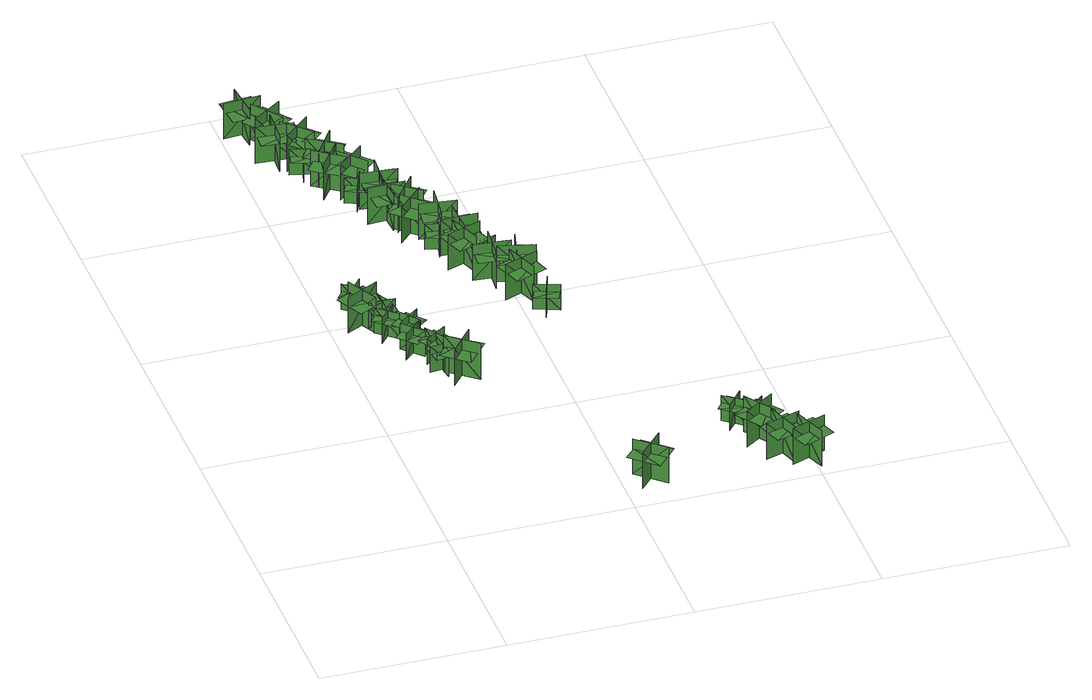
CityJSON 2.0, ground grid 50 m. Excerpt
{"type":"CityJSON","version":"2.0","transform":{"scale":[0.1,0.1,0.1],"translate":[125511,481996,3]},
"CityObjects":{
"tree1":{"type":"SolitaryVegetationObject","geometry":[{"type":"MultiSurface","lod":"1","boundaries":[[[0,1,2]],[[0,2,3]],[[4,5,6]],[[4,6,7]],[[8,9,10]],[[8,10,11]],[[8,11,12]],[[8,12,13]]]}]},
"tree2":{"type":"SolitaryVegetationObject","geometry":[{"type":"MultiSurface","lod":"1","boundaries":[[[14,15,16]],[[14,16,17]],[[18,19,20]],[[18,20,21]],[[22,23,24]],[[22,24,25]],[[22,25,26]],[[22,26,27]]]}]},
"tree3":{"type":"SolitaryVegetationObject","geometry":[{"type":"MultiSurface","lod":"1","boundaries":[[[28,29,30]],[[28,30,31]],[[32,33,34]],[[32,34,35]],[[36,37,38]],[[36,38,39]],[[36,39,40]],[[36,40,41]]]}]},
"tree4":{"type":"SolitaryVegetationObject","geometry":[{"type":"MultiSurface","lod":"1","boundaries":[[[42,43,44]],[[42,44,45]],[[46,47,48]],[[46,48,49]],[[50,51,52]],[[50,52,53]],[[50,53,54]],[[50,54,55]]]}]},
"tree5":{"type":"SolitaryVegetationObject","geometry":[{"type":"MultiSurface","lod":"1","boundaries":[[[56,57,58]],[[56,58,59]],[[60,61,62]],[[60,62,63]],[[64,65,66]],[[64,66,67]],[[64,67,68]],[[64,68,69]]]}]},
"tree6":{"type":"SolitaryVegetationObject","geometry":[{"type":"MultiSurface","lod":"1","boundaries":[[[70,71,72]],[[70,72,73]],[[74,75,76]],[[74,76,77]],[[78,79,80]],[[78,80,81]],[[78,81,82]],[[78,82,83]]]}]},
"tree7":{"type":"SolitaryVegetationObject","geometry":[{"type":"MultiSurface","lod":"1","boundaries":[[[84,85,86]],[[84,86,87]],[[88,89,90]],[[88,90,91]],[[92,93,94]],[[92,94,95]],[[92,95,96]],[[92,96,97]]]}]},
"tree8":{"type":"SolitaryVegetationObject","geometry":[{"type":"MultiSurface","lod":"1","boundaries":[[[98,99,100]],[[98,100,101]],[[102,103,104]],[[102,104,105]],[[106,107,108]],[[106,108,109]],[[106,109,110]],[[106,110,111]]]}]},
"tree9":{"type":"SolitaryVegetationObject","geometry":[{"type":"MultiSurface","lod":"1","boundaries":[[[112,113,114]],[[112,114,115]],[[116,117,118]],[[116,118,119]],[[120,121,122]],[[120,122,123]],[[120,123,124]],[[120,124,125]]]}]},
"tree10":{"type":"SolitaryVegetationObject","geometry":[{"type":"MultiSurface","lod":"1","boundaries":[[[126,127,128]],[[126,128,129]],[[130,131,132]],[[130,132,133]],[[134,135,136]],[[134,136,137]],[[134,137,138]],[[134,138,139]]]}]},
"tree11":{"type":"SolitaryVegetationObject","geometry":[{"type":"MultiSurface","lod":"1","boundaries":[[[140,141,142]],[[140,142,143]],[[144,145,146]],[[144,146,147]],[[148,149,150]],[[148,150,151]],[[148,151,152]],[[148,152,153]]]}]},
"tree12":{"type":"SolitaryVegetationObject","geometry":[{"type":"MultiSurface","lod":"1","boundaries":[[[154,155,156]],[[154,156,157]],[[158,159,160]],[[158,160,161]],[[162,163,164]],[[162,164,165]],[[162,165,166]],[[162,166,167]]]}]},
"tree13":{"type":"SolitaryVegetationObject","geometry":[{"type":"MultiSurface","lod":"1","boundaries":[[[168,169,170]],[[168,170,171]],[[172,173,174]],[[172,174,175]],[[176,177,178]],[[176,178,179]],[[176,179,180]],[[176,180,181]]]}]},
"tree14":{"type":"SolitaryVegetationObject","geometry":[{"type":"MultiSurface","lod":"1","boundaries":[[[182,183,184]],[[182,184,185]],[[186,187,188]],[[186,188,189]],[[190,191,192]],[[190,192,193]],[[190,193,194]],[[190,194,195]]]}]},
"tree15":{"type":"SolitaryVegetationObject","geometry":[{"type":"MultiSurface","lod":"1","boundaries":[[[196,197,198]],[[196,198,199]],[[200,201,202]],[[200,202,203]],[[204,205,206]],[[204,206,207]],[[204,207,208]],[[204,208,209]]]}]},
"tree16":{"type":"SolitaryVegetationObject","geometry":[{"type":"MultiSurface","lod":"1","boundaries":[[[210,211,212]],[[210,212,213]],[[214,215,216]],[[214,216,217]],[[218,219,220]],[[218,220,221]],[[218,221,222]],[[218,222,223]]]}]},
"tree17":{"type":"SolitaryVegetationObject","geometry":[{"type":"MultiSurface","lod":"1","boundaries":[[[224,225,226]],[[224,226,227]],[[228,229,230]],[[228,230,231]],[[232,233,234]],[[232,234,235]],[[232,235,236]],[[232,236,237]]]}]},
"tree18":{"type":"SolitaryVegetationObject","geometry":[{"type":"MultiSurface","lod":"1","boundaries":[[[238,239,240]],[[238,240,241]],[[242,243,244]],[[242,244,245]],[[246,247,248]],[[246,248,249]],[[246,249,250]],[[246,250,251]]]}]},
"tree19":{"type":"SolitaryVegetationObject","geometry":[{"type":"MultiSurface","lod":"1","boundaries":[[[252,253,254]],[[252,254,255]],[[256,257,258]],[[256,258,259]],[[260,261,262]],[[260,262,263]],[[260,263,264]],[[260,264,265]]]}]},
"tree20":{"type":"SolitaryVegetationObject","geometry":[{"type":"MultiSurface","lod":"1","boundaries":[[[266,267,268]],[[266,268,269]],[[270,271,272]],[[270,272,273]],[[274,275,276]],[[274,276,277]],[[274,277,278]],[[274,278,279]]]}]},
"tree21":{"type":"SolitaryVegetationObject","geometry":[{"type":"MultiSurface","lod":"1","boundaries":[[[280,281,282]],[[280,282,283]],[[284,285,286]],[[284,286,287]],[[288,289,290]],[[288,290,291]],[[288,291,292]],[[288,292,293]]]}]},
"tree22":{"type":"SolitaryVegetationObject","geometry":[{"type":"MultiSurface","lod":"1","boundaries":[[[294,295,296]],[[294,296,297]],[[298,299,300]],[[298,300,301]],[[302,303,304]],[[302,304,305]],[[302,305,306]],[[302,306,307]]]}]},
"tree23":{"type":"SolitaryVegetationObject","geometry":[{"type":"MultiSurface","lod":"1","boundaries":[[[308,309,310]],[[308,310,311]],[[312,313,314]],[[312,314,315]],[[316,317,318]],[[316,318,319]],[[316,319,320]],[[316,320,321]]]}]},
"tree24":{"type":"SolitaryVegetationObject","geometry":[{"type":"MultiSurface","lod":"1","boundaries":[[[322,323,324]],[[322,324,325]],[[326,327,328]],[[326,328,329]],[[330,331,332]],[[330,332,333]],[[330,333,334]],[[330,334,335]]]}]},
"tree25":{"type":"SolitaryVegetationObject","geometry":[{"type":"MultiSurface","lod":"1","boundaries":[[[336,337,338]],[[336,338,339]],[[340,341,342]],[[340,342,343]],[[344,345,346]],[[344,346,347]],[[344,347,348]],[[344,348,349]]]}]},
"tree26":{"type":"SolitaryVegetationObject","geometry":[{"type":"MultiSurface","lod":"1","boundaries":[[[350,351,352]],[[350,352,353]],[[354,355,356]],[[354,356,357]],[[358,359,360]],[[358,360,361]],[[358,361,362]],[[358,362,363]]]}]},
"tree27":{"type":"SolitaryVegetationObject","geometry":[{"type":"MultiSurface","lod":"1","boundaries":[[[364,365,366]],[[364,366,367]],[[368,369,370]],[[368,370,371]],[[372,373,374]],[[372,374,375]],[[372,375,376]],[[372,376,377]]]}]},
"tree28":{"type":"SolitaryVegetationObject","geometry":[{"type":"MultiSurface","lod":"1","boundaries":[[[378,379,380]],[[378,380,381]],[[382,383,384]],[[382,384,385]],[[386,387,388]],[[386,388,389]],[[386,389,390]],[[386,390,391]]]}]},
"tree29":{"type":"SolitaryVegetationObject","geometry":[{"type":"MultiSurface","lod":"1","boundaries":[[[392,393,394]],[[392,394,395]],[[396,397,398]],[[396,398,399]],[[400,401,402]],[[400,402,403]],[[400,403,404]],[[400,404,405]]]}]},
"tree30":{"type":"SolitaryVegetationObject","geometry":[{"type":"MultiSurface","lod":"1","boundaries":[[[406,407,408]],[[406,408,409]],[[410,411,412]],[[410,412,413]],[[414,415,416]],[[414,416,417]],[[414,417,418]],[[414,418,419]]]}]},
"tree31":{"type":"SolitaryVegetationObject","geometry":[{"type":"MultiSurface","lod":"1","boundaries":[[[420,421,422]],[[420,422,423]],[[424,425,426]],[[424,426,427]],[[428,429,430]],[[428,430,431]],[[428,431,432]],[[428,432,433]]]}]},
"tree32":{"type":"SolitaryVegetationObject","geometry":[{"type":"MultiSurface","lod":"1","boundaries":[[[434,435,436]],[[434,436,437]],[[438,439,440]],[[438,440,441]],[[442,443,444]],[[442,444,445]],[[442,445,446]],[[442,446,447]]]}]},
"tree33":{"type":"SolitaryVegetationObject","geometry":[{"type":"MultiSurface","lod":"1","boundaries":[[[448,449,450]],[[448,450,451]],[[452,453,454]],[[452,454,455]],[[456,457,458]],[[456,458,459]],[[456,459,460]],[[456,460,461]]]}]},
"tree34":{"type":"SolitaryVegetationObject","geometry":[{"type":"MultiSurface","lod":"1","boundaries":[[[462,463,464]],[[462,464,465]],[[466,467,468]],[[466,468,469]],[[470,471,472]],[[470,472,473]],[[470,473,474]],[[470,474,475]]]}]},
"tree35":{"type":"SolitaryVegetationObject","geometry":[{"type":"MultiSurface","lod":"1","boundaries":[[[476,477,478]],[[476,478,479]],[[480,481,482]],[[480,482,483]],[[484,485,486]],[[484,486,487]],[[484,487,488]],[[484,488,489]]]}]},
"tree36":{"type":"SolitaryVegetationObject","geometry":[{"type":"MultiSurface","lod":"1","boundaries":[[[490,491,492]],[[490,492,493]],[[494,495,496]],[[494,496,497]],[[498,499,500]],[[498,500,501]],[[498,501,502]],[[498,502,503]]]}]},
"tree37":{"type":"SolitaryVegetationObject","geometry":[{"type":"MultiSurface","lod":"1","boundaries":[[[504,505,506]],[[504,506,507]],[[508,509,510]],[[508,510,511]],[[512,513,514]],[[512,514,515]],[[512,515,516]],[[512,516,517]]]}]}
},
"vertices":[
[66,1044,4],[112,955,4],[112,955,113],[66,1044,113],[45,976,4],[134,1022,4],[134,1022,113],[45,976,113],[48,978,82],[68,939,82],[150,981,82],[130,1020,82],[110,1059,82],[28,1017,82],
[115,1035,8],[59,1079,8],[59,1079,86],[115,1035,86],[109,1086,8],[64,1029,8],[64,1029,86],[109,1086,86],[107,1083,64],[82,1103,64],[42,1051,64],[66,1032,64],[91,1012,64],[132,1064,64],
[111,899,8],[156,954,8],[156,954,85],[111,899,85],[162,904,8],[106,950,8],[106,950,85],[162,904,85],[159,906,64],[179,930,64],[128,972,64],[109,948,64],[89,924,64],[139,882,64],
[147,861,8],[197,810,8],[197,810,86],[147,861,86],[147,809,8],[198,860,8],[198,860,86],[147,809,86],[149,811,64],[171,789,64],[218,835,64],[196,858,64],[174,880,64],[127,834,64],
[132,1007,11],[134,936,11],[134,936,88],[132,1007,88],[97,970,11],[169,971,11],[169,971,88],[97,970,88],[100,970,67],[101,939,67],[166,940,67],[166,971,67],[165,1003,67],[99,1001,67],
[154,912,13],[199,856,13],[199,856,90],[154,912,90],[150,861,13],[205,906,13],[205,906,90],[150,861,90],[152,863,69],[172,838,69],[223,880,69],[203,904,69],[183,929,69],[132,887,69],
[258,746,8],[187,736,8],[187,736,86],[258,746,86],[217,776,8],[226,705,8],[226,705,86],[217,776,86],[217,773,64],[186,769,64],[195,704,64],[226,708,64],[257,712,64],[248,778,64],
[239,759,12],[199,818,12],[199,818,89],[239,759,89],[248,810,12],[189,769,12],[189,769,89],[248,810,89],[246,808,68],[228,834,68],[174,797,68],[191,771,68],[209,745,68],[263,782,68],
[300,667,9],[221,730,9],[221,730,118],[300,667,118],[291,738,9],[228,660,9],[228,660,118],[291,738,118],[289,735,87],[254,763,87],[197,691,87],[231,663,87],[265,636,87],[323,708,87],
[602,126,22],[536,51,22],[536,51,130],[602,126,130],[531,121,22],[606,55,22],[606,55,130],[531,121,130],[534,119,100],[505,86,100],[574,25,100],[603,57,100],[632,90,100],[563,151,100],
[9,1910,6],[109,1919,6],[109,1919,114],[9,1910,114],[64,1864,6],[55,1964,6],[55,1964,114],[64,1864,114],[64,1868,84],[108,1872,84],[99,1964,84],[56,1960,84],[12,1956,84],[20,1865,84],
[100,1724,8],[105,1824,8],[105,1824,117],[100,1724,117],[152,1772,8],[52,1778,8],[52,1778,117],[152,1772,117],[148,1772,87],[151,1816,87],[59,1821,87],[56,1777,87],[54,1734,87],[146,1729,87],
[145,1875,7],[64,1817,7],[64,1817,116],[145,1875,116],[74,1886,7],[133,1805,7],[133,1805,116],[74,1886,116],[77,1883,85],[41,1857,85],[95,1782,85],[130,1808,85],[166,1833,85],[112,1908,85],
[142,1655,10],[161,1724,10],[161,1724,88],[142,1655,88],[186,1681,10],[117,1699,10],[117,1699,88],[186,1681,88],[183,1681,66],[192,1712,66],[128,1729,66],[120,1699,66],[112,1669,66],[175,1651,66],
[153,1634,11],[235,1576,11],[235,1576,119],[153,1634,119],[166,1563,11],[224,1645,11],[224,1645,119],[166,1563,119],[169,1567,89],[204,1542,89],[257,1617,89],[222,1642,89],[186,1667,89],[133,1592,89],
[190,1786,8],[118,1717,8],[118,1717,117],[190,1786,117],[119,1787,8],[188,1714,8],[188,1714,117],[119,1787,117],[122,1784,87],[90,1754,87],[153,1687,87],[185,1717,87],[217,1747,87],[153,1814,87],
[229,1482,13],[257,1548,13],[257,1548,90],[229,1482,90],[276,1502,13],[210,1530,13],[210,1530,90],[276,1502,90],[273,1503,69],[286,1531,69],[226,1558,69],[213,1529,69],[201,1500,69],[261,1474,69],
[242,1637,10],[158,1692,10],[158,1692,118],[242,1637,118],[227,1707,10],[172,1623,10],[172,1623,118],[227,1707,118],[225,1704,88],[188,1728,88],[138,1651,88],[174,1627,88],[211,1603,88],[261,1680,88],
[238,1420,13],[338,1426,13],[338,1426,122],[238,1420,122],[292,1373,13],[286,1473,13],[286,1473,122],[292,1373,122],[291,1377,92],[335,1380,92],[330,1472,92],[286,1469,92],[242,1467,92],[248,1375,92],
[277,1545,11],[210,1619,11],[210,1619,119],[277,1545,119],[280,1616,11],[206,1549,11],[206,1549,119],[280,1616,119],[277,1614,89],[248,1646,89],[180,1584,89],[209,1552,89],[238,1519,89],[307,1581,89],
[366,1312,14],[293,1381,14],[293,1381,123],[366,1312,123],[363,1384,14],[294,1311,14],[294,1311,123],[363,1384,123],[360,1381,92],[328,1411,92],[265,1344,92],[297,1314,92],[329,1284,92],[392,1351,92],
[293,1540,12],[286,1440,12],[286,1440,121],[293,1540,121],[239,1493,12],[339,1486,12],[339,1486,121],[239,1493,121],[243,1493,91],[240,1449,91],[332,1442,91],[335,1486,91],[338,1530,91],[247,1536,91],
[370,1370,13],[290,1430,13],[290,1430,122],[370,1370,122],[359,1441,13],[300,1361,13],[300,1361,122],[359,1441,122],[357,1438,92],[322,1464,92],[267,1390,92],[302,1364,92],[337,1338,92],[392,1412,92],
[365,1218,16],[382,1288,16],[382,1288,94],[365,1218,94],[409,1245,16],[339,1262,16],[339,1262,94],[409,1245,94],[406,1246,72],[413,1276,72],[350,1292,72],[342,1262,72],[334,1231,72],[398,1215,72],
[433,1123,17],[398,1217,17],[398,1217,126],[433,1123,126],[462,1188,17],[368,1154,17],[368,1154,126],[462,1188,126],[458,1187,96],[443,1228,96],[357,1196,96],[372,1155,96],[387,1114,96],[474,1146,96],
[394,1358,14],[383,1259,14],[383,1259,123],[394,1358,123],[339,1313,14],[438,1302,14],[438,1302,123],[339,1313,123],[343,1313,93],[338,1269,93],[429,1259,93],[434,1302,93],[439,1346,93],[348,1356,93],
[469,1225,16],[369,1222,16],[369,1222,125],[469,1225,125],[417,1274,16],[420,1174,16],[420,1174,125],[417,1274,125],[417,1270,95],[373,1269,95],[376,1177,95],[419,1178,95],[463,1179,95],[461,1271,95],
[466,1134,19],[458,1034,19],[458,1034,128],[466,1134,128],[412,1088,19],[512,1079,19],[512,1079,128],[412,1088,128],[416,1087,98],[413,1044,98],[504,1036,98],[508,1080,98],[512,1123,98],[420,1131,98],
[451,1185,17],[471,1116,17],[471,1116,95],[451,1185,95],[427,1140,17],[495,1160,17],[495,1160,95],[427,1140,95],[430,1141,73],[438,1111,73],[501,1129,73],[493,1159,73],[484,1189,73],[421,1171,73],
[530,947,20],[494,1041,20],[494,1041,128],[530,947,128],[559,1012,20],[465,977,20],[465,977,128],[559,1012,128],[555,1011,98],[539,1052,98],[453,1020,98],[469,979,98],[484,937,98],[570,970,98],
[540,874,16],[564,942,16],[564,942,93],[540,874,93],[586,897,16],[519,921,16],[519,921,93],[586,897,93],[584,898,72],[594,927,72],[532,949,72],[522,920,72],[511,890,72],[573,868,72],
[567,1043,17],[469,1066,17],[469,1066,126],[567,1043,126],[529,1104,17],[505,1006,17],[505,1006,126],[529,1104,126],[528,1100,96],[485,1110,96],[464,1020,96],[506,1010,96],[549,1000,96],[570,1090,96],
[825,232,24],[869,288,24],[869,288,101],[825,232,101],[876,239,24],[819,282,24],[819,282,101],[876,239,101],[873,240,80],[892,265,80],[840,305,80],[821,281,80],[802,256,80],[854,216,80],
[916,136,23],[858,218,23],[858,218,132],[916,136,132],[928,207,23],[845,149,23],[845,149,132],[928,207,132],[924,204,101],[899,240,101],[824,188,101],[849,152,101],[874,116,101],[949,168,101],
[940,49,22],[908,144,22],[908,144,131],[940,49,131],[971,113,22],[876,82,22],[876,82,131],[971,113,131],[967,112,101],[954,154,101],[866,125,101],[880,83,101],[894,42,101],[981,70,101],
[863,202,24],[916,249,24],[916,249,101],[863,202,101],[914,199,24],[866,253,24],[866,253,101],[914,199,101],[912,201,80],[935,222,80],[891,271,80],[868,250,80],[845,230,80],[888,180,80],
[1000,11,22],[964,104,22],[964,104,131],[1000,11,131],[1028,76,22],[934,40,22],[934,40,131],[1028,76,131],[1024,75,101],[1009,116,101],[923,83,101],[938,42,101],[954,1,101],[1040,34,101]
]}
